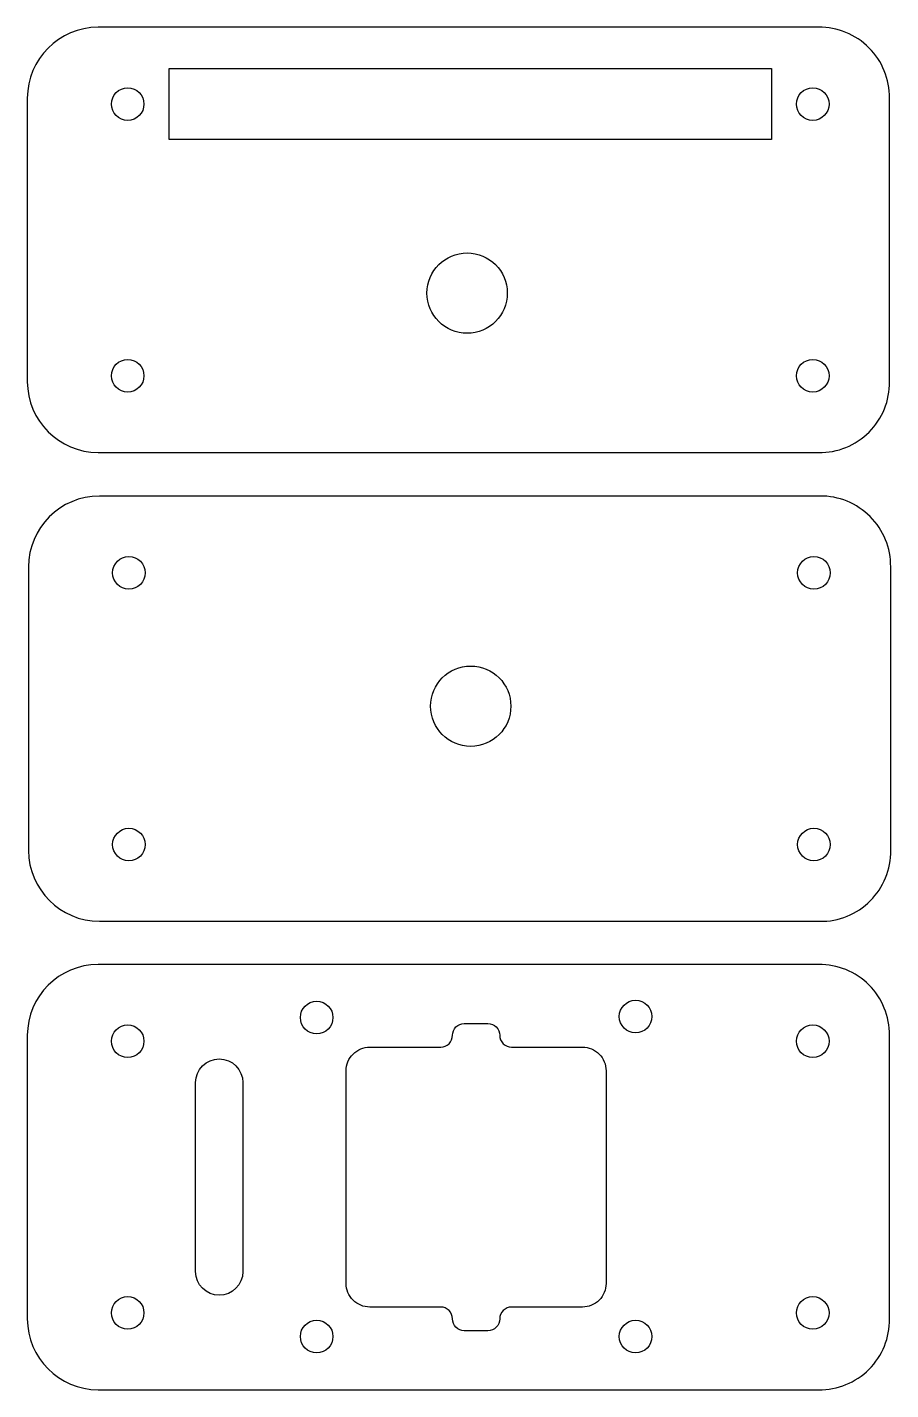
# Model space of a CAD drawing. Header units: millimetres. Extents: x 0 to 73, y 0 to 115.
import ezdxf

# ---------------------------------------------------------------- set-up
doc = ezdxf.new("R2010")
doc.units = ezdxf.units.MM

msp = doc.modelspace()

# ---------------------------------------------------------------- linework, layer by layer
for points in [[(6, 115.33, 0.412018), (0, 109.33), (0, 85.33, 0.410977), (6, 79.33), (67, 79.33, 0.422704), (73, 85.33), (73, 109.33, 0.420355), (67, 115.33)], [(6.1, 75.65, 0.412018), (0.1, 69.65), (0.1, 45.65, 0.410977), (6.1, 39.65), (67.1, 39.65, 0.422704), (73.1, 45.65), (73.1, 69.65, 0.420355), (67.1, 75.65)], [(6, 36, 0.412018), (0, 30), (0, 6, 0.410977), (6, 0), (67, 0, 0.422704), (73, 6), (73, 30, 0.420355), (67, 36)], [(37, 31), (39, 31, -0.414214), (40, 30, 0.414214), (41, 29), (47, 29, -0.414214), (49, 27), (49, 9, -0.414214), (47, 7), (41, 7, 0.414214), (40, 6, -0.414214), (39, 5), (37, 5, -0.414214), (36, 6, 0.414214), (35, 7), (29, 7, -0.414214), (27, 9), (27, 27, -0.414214), (29, 29), (35, 29, 0.414214), (36, 30, -0.414214)]]:
    msp.add_lwpolyline(points, format="xyb", close=True)
msp.add_lwpolyline([(63, 111.83), (63, 105.83), (12, 105.83), (12, 111.83)], close=True)
for points in [[(14.25, 26, -1), (18.25, 26), (18.25, 10, -0.414214)], [(18.25, 10, -1), (14.25, 10), (14.25, 26, -0.414214)]]:
    msp.add_lwpolyline(points, format="xyb")
for centre, radius in [((8.5, 108.83), 1.38), ((66.5, 108.83), 1.38), ((37.24, 92.83), 3.4), ((8.5, 85.83), 1.38), ((66.5, 85.83), 1.38), ((8.6, 69.15), 1.38), ((66.6, 69.15), 1.38), ((37.54, 57.86), 3.4), ((8.6, 46.15), 1.38), ((66.6, 46.15), 1.38), ((24.5, 31.5), 1.38), ((51.5, 31.59), 1.38), ((8.5, 29.5), 1.38), ((66.5, 29.5), 1.38), ((8.5, 6.5), 1.38), ((66.5, 6.5), 1.38), ((24.5, 4.5), 1.38), ((51.5, 4.5), 1.38)]:
    msp.add_circle(centre, radius)

doc.saveas('drawing.dxf')
